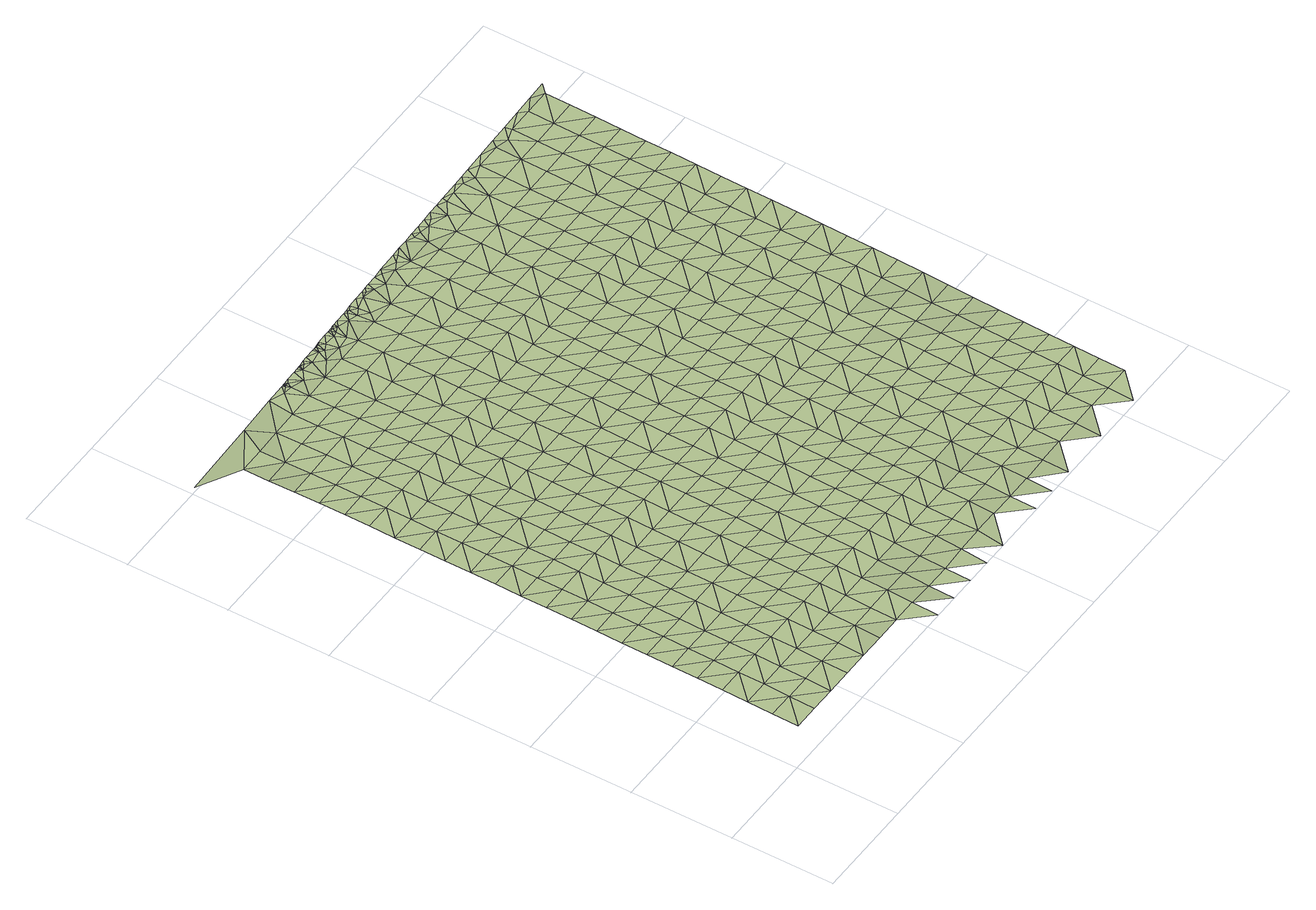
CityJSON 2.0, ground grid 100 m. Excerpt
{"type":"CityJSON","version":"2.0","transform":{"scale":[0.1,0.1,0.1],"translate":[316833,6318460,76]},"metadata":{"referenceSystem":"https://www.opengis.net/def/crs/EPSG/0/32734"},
"CityObjects":{
"terrain1":{"type":"TINRelief","geometry":[{"type":"CompositeSurface","lod":"1","boundaries":[[[0,1,2]],[[3,0,2]],[[1,4,2]],[[3,5,6]],[[2,7,3]],[[6,5,8]],[[3,7,5]],[[2,4,9]],[[10,8,11]],[[12,7,2]],[[11,8,5]],[[9,12,2]],[[10,13,14]],[[13,10,11]],[[5,7,15]],[[12,16,7]],[[14,17,18]],[[5,15,11]],[[17,14,13]],[[7,16,15]],[[19,18,20]],[[12,9,21]],[[22,13,11]],[[20,18,17]],[[16,12,21]],[[11,15,22]],[[9,23,21]],[[19,24,25]],[[17,13,26]],[[19,20,24]],[[26,13,22]],[[27,25,28]],[[16,29,15]],[[21,30,16]],[[31,20,17]],[[24,28,25]],[[15,29,22]],[[17,26,31]],[[16,30,29]],[[32,33,27]],[[21,23,34]],[[20,35,24]],[[32,27,28]],[[36,26,22]],[[20,31,35]],[[37,30,21]],[[36,22,29]],[[38,39,33]],[[40,28,24]],[[33,32,41]],[[34,37,21]],[[24,35,40]],[[39,38,42]],[[31,26,43]],[[26,36,44]],[[33,41,38]],[[29,30,45]],[[37,46,30]],[[32,28,47]],[[35,31,43]],[[40,48,28]],[[43,26,44]],[[29,45,36]],[[30,46,45]],[[42,49,50]],[[41,32,47]],[[42,38,51]],[[47,28,48]],[[52,40,35]],[[37,34,53]],[[36,54,44]],[[52,35,43]],[[42,51,49]],[[55,50,56]],[[41,57,38]],[[46,37,53]],[[36,45,54]],[[34,58,53]],[[48,40,59]],[[57,41,47]],[[60,55,56]],[[40,52,59]],[[50,49,56]],[[51,38,61]],[[62,43,44]],[[54,63,44]],[[46,64,45]],[[61,38,57]],[[53,65,46]],[[66,47,48]],[[43,62,52]],[[59,67,48]],[[62,44,63]],[[68,60,69]],[[49,51,70]],[[45,64,54]],[[56,71,60]],[[46,65,64]],[[47,66,57]],[[53,58,72]],[[70,51,61]],[[67,66,48]],[[68,69,73]],[[59,52,74]],[[69,60,71]],[[56,49,75]],[[63,54,76]],[[74,52,62]],[[61,57,77]],[[78,65,53]],[[75,49,70]],[[76,54,64]],[[79,73,80]],[[81,67,59]],[[57,66,77]],[[72,78,53]],[[82,71,56]],[[63,83,62]],[[80,73,69]],[[74,81,59]],[[75,82,56]],[[83,63,76]],[[79,84,85]],[[70,61,86]],[[64,65,87]],[[77,88,61]],[[78,89,65]],[[66,67,90]],[[91,74,62]],[[84,79,80]],[[81,92,67]],[[93,69,71]],[[86,75,70]],[[64,87,76]],[[82,94,71]],[[91,62,83]],[[86,61,88]],[[65,89,87]],[[95,85,96]],[[66,90,77]],[[90,67,92]],[[69,93,80]],[[78,72,97]],[[96,85,84]],[[72,98,99]],[[93,71,94]],[[81,74,100]],[[83,76,101]],[[74,91,102]],[[95,103,104]],[[82,75,105]],[[88,77,106]],[[89,78,97]],[[107,104,108]],[[75,86,109]],[[76,87,101]],[[72,99,97]],[[110,84,80]],[[92,81,100]],[[103,95,96]],[[90,106,77]],[[74,102,100]],[[94,82,105]],[[91,83,111]],[[80,93,110]],[[75,109,105]],[[88,112,86]],[[101,111,83]],[[96,84,113]],[[89,114,87]],[[115,104,103]],[[106,112,88]],[[97,116,89]],[[117,90,92]],[[113,84,110]],[[100,118,92]],[[93,94,119]],[[109,86,120]],[[102,91,121]],[[87,114,101]],[[105,122,94]],[[91,111,123]],[[89,116,114]],[[124,103,96]],[[90,117,106]],[[97,99,125]],[[112,120,86]],[[117,92,118]],[[115,108,104]],[[93,119,110]],[[102,121,100]],[[96,113,124]],[[126,125,99]],[[119,94,122]],[[91,123,121]],[[109,127,105]],[[111,101,128]],[[112,106,129]],[[130,116,97]],[[120,127,109]],[[128,101,114]],[[115,103,131]],[[132,113,110]],[[133,118,100]],[[103,124,134]],[[106,117,129]],[[125,130,97]],[[122,105,135]],[[123,111,136]],[[132,110,119]],[[100,121,133]],[[120,112,137]],[[127,135,105]],[[136,111,128]],[[103,134,131]],[[114,116,138]],[[129,137,112]],[[130,139,116]],[[131,108,115]],[[124,113,140]],[[117,118,141]],[[142,121,123]],[[113,132,143]],[[133,144,118]],[[145,119,122]],[[114,138,128]],[[135,146,122]],[[142,123,136]],[[116,139,138]],[[134,124,140]],[[120,147,127]],[[117,141,129]],[[130,125,148]],[[120,137,149]],[[140,113,143]],[[141,118,144]],[[119,145,132]],[[150,133,121]],[[125,151,148]],[[145,122,146]],[[136,128,152]],[[150,121,142]],[[120,149,147]],[[134,153,131]],[[135,127,154]],[[137,129,155]],[[139,130,156]],[[128,138,152]],[[132,157,143]],[[144,133,158]],[[153,134,140]],[[155,129,141]],[[148,156,130]],[[146,135,154]],[[132,145,157]],[[133,150,158]],[[127,147,154]],[[108,131,159]],[[149,137,160]],[[161,142,136]],[[152,162,136]],[[140,143,163]],[[138,139,164]],[[165,131,153]],[[160,137,155]],[[139,156,166]],[[167,141,144]],[[142,161,150]],[[157,163,143]],[[158,168,144]],[[161,136,162]],[[145,146,169]],[[147,149,170]],[[138,164,152]],[[154,171,146]],[[139,166,164]],[[165,159,131]],[[172,153,140]],[[141,167,155]],[[156,148,173]],[[170,149,160]],[[167,144,168]],[[145,169,157]],[[158,150,174]],[[140,163,172]],[[173,148,175]],[[169,146,171]],[[154,147,176]],[[162,152,177]],[[161,174,150]],[[178,165,153]],[[160,155,179]],[[156,180,166]],[[176,147,170]],[[177,152,164]],[[163,157,181]],[[182,168,158]],[[172,178,153]],[[155,167,179]],[[156,173,180]],[[183,171,154]],[[162,184,161]],[[181,157,169]],[[174,182,158]],[[159,165,185]],[[176,183,154]],[[184,162,177]],[[163,186,172]],[[170,160,187]],[[168,188,167]],[[164,166,189]],[[178,190,165]],[[179,191,160]],[[180,192,166]],[[190,185,165]],[[193,174,161]],[[186,163,181]],[[182,188,168]],[[194,169,171]],[[187,176,170]],[[164,189,177]],[[183,195,171]],[[193,161,184]],[[187,160,191]],[[166,192,189]],[[196,159,185]],[[178,172,197]],[[179,167,198]],[[180,173,199]],[[169,194,181]],[[174,200,182]],[[186,197,172]],[[188,198,167]],[[201,199,173]],[[194,171,195]],[[202,184,177]],[[203,185,190]],[[174,193,200]],[[196,185,204]],[[204,185,203]],[[205,190,178]],[[183,176,206]],[[207,191,179]],[[208,192,180]],[[176,187,209]],[[177,189,202]],[[204,210,196]],[[186,181,211]],[[188,182,212]],[[203,213,204]],[[204,214,210]],[[214,204,213]],[[205,178,197]],[[198,207,179]],[[199,208,180]],[[215,210,214]],[[216,215,214]],[[217,213,203]],[[214,218,216]],[[190,219,203]],[[213,220,214]],[[218,221,216]],[[218,214,220]],[[220,221,218]],[[220,213,217]],[[222,221,220]],[[195,183,206]],[[193,184,223]],[[220,217,222]],[[211,181,194]],[[182,200,212]],[[176,209,206]],[[219,217,203]],[[222,217,224]],[[187,191,225]],[[223,184,202]],[[224,217,219]],[[226,197,186]],[[198,188,227]],[[192,228,189]],[[190,229,219]],[[190,205,229]],[[207,225,191]],[[208,230,192]],[[201,231,199]],[[211,226,186]],[[212,227,188]],[[232,224,219]],[[194,195,233]],[[234,209,187]],[[235,200,193]],[[189,228,202]],[[206,236,195]],[[223,237,193]],[[192,230,228]],[[238,207,198]],[[225,234,187]],[[219,239,232]],[[205,197,240]],[[233,211,194]],[[200,235,212]],[[208,199,241]],[[229,239,219]],[[226,242,197]],[[238,198,227]],[[233,195,236]],[[193,237,235]],[[206,209,243]],[[244,223,202]],[[232,239,245]],[[229,205,240]],[[230,208,241]],[[234,243,209]],[[244,202,228]],[[240,197,242]],[[199,231,241]],[[246,245,239]],[[246,239,247]],[[248,225,207]],[[227,212,249]],[[250,239,229]],[[207,238,251]],[[239,252,247]],[[247,253,246]],[[226,211,254]],[[255,236,206]],[[237,223,256]],[[253,247,252]],[[239,250,252]],[[211,233,257]],[[235,249,212]],[[258,253,252]],[[225,248,234]],[[229,259,250]],[[243,255,206]],[[256,223,244]],[[207,251,248]],[[258,252,250]],[[242,226,254]],[[228,230,260]],[[240,261,229]],[[241,262,230]],[[211,257,254]],[[259,229,261]],[[258,250,263]],[[236,264,233]],[[238,227,265]],[[266,235,237]],[[249,267,227]],[[228,260,244]],[[255,264,236]],[[237,256,266]],[[230,262,260]],[[268,263,250]],[[259,268,250]],[[243,234,269]],[[251,238,265]],[[241,231,270]],[[234,248,271]],[[265,227,267]],[[272,240,242]],[[273,257,233]],[[254,274,242]],[[270,231,275]],[[276,263,268]],[[243,269,255]],[[249,235,277]],[[244,278,256]],[[279,268,259]],[[264,273,233]],[[235,266,280]],[[234,271,269]],[[281,259,261]],[[240,272,261]],[[251,282,248]],[[283,262,241]],[[284,276,268]],[[244,260,278]],[[272,242,274]],[[279,259,281]],[[285,284,268]],[[285,268,279]],[[254,257,286]],[[267,249,277]],[[282,251,265]],[[270,283,241]],[[235,280,277]],[[285,287,284]],[[288,285,279]],[[264,255,289]],[[266,256,290]],[[288,287,285]],[[273,286,257]],[[288,279,291]],[[279,281,291]],[[288,292,287]],[[271,248,293]],[[255,269,289]],[[256,278,290]],[[292,288,291]],[[294,281,261]],[[295,274,254]],[[260,262,296]],[[261,272,294]],[[293,248,282]],[[283,297,262]],[[273,264,298]],[[299,265,267]],[[300,280,266]],[[301,291,281]],[[302,292,291]],[[286,295,254]],[[277,303,267]],[[271,304,269]],[[260,296,278]],[[289,298,264]],[[290,300,266]],[[262,297,296]],[[302,291,301]],[[301,281,305]],[[305,281,294]],[[272,274,306]],[[265,299,282]],[[304,271,293]],[[303,299,267]],[[277,280,307]],[[283,270,308]],[[295,306,274]],[[270,309,310]],[[301,311,302]],[[286,273,312]],[[269,313,289]],[[278,314,290]],[[301,305,315]],[[273,298,316]],[[300,307,280]],[[301,317,311]],[[317,301,315]],[[294,272,318]],[[293,282,319]],[[297,283,308]],[[313,269,304]],[[314,278,296]],[[270,310,308]],[[320,315,305]],[[321,311,317]],[[322,317,315]],[[286,312,295]],[[323,303,277]],[[306,318,272]],[[282,299,319]],[[273,316,312]],[[322,321,317]],[[305,294,324]],[[315,320,322]],[[298,289,325]],[[326,300,290]],[[322,327,321]],[[307,323,277]],[[320,327,322]],[[324,320,305]],[[328,327,320]],[[325,289,313]],[[290,314,326]],[[329,306,295]],[[330,304,293]],[[331,296,297]],[[328,320,332]],[[318,333,294]],[[319,334,293]],[[308,335,297]],[[294,333,324]],[[298,336,316]],[[299,303,337]],[[332,320,324]],[[295,312,329]],[[323,338,303]],[[304,330,313]],[[300,339,307]],[[314,296,331]],[[298,325,336]],[[300,326,340]],[[330,293,334]],[[297,335,331]],[[318,306,341]],[[299,337,319]],[[308,310,342]],[[337,303,338]],[[343,332,324]],[[341,306,329]],[[344,342,310]],[[300,340,339]],[[324,333,345]],[[316,346,312]],[[325,313,347]],[[323,307,348]],[[314,349,326]],[[324,350,343]],[[350,324,345]],[[336,351,316]],[[352,333,318]],[[334,319,353]],[[354,335,308]],[[330,347,313]],[[331,349,314]],[[355,345,333]],[[350,356,343]],[[350,345,357]],[[312,346,329]],[[338,323,348]],[[356,350,357]],[[318,341,352]],[[353,319,337]],[[342,354,308]],[[316,351,346]],[[307,339,348]],[[358,357,345]],[[355,358,345]],[[336,325,359]],[[340,326,360]],[[357,361,356]],[[357,358,361]],[[334,362,330]],[[331,335,363]],[[333,364,355]],[[347,359,325]],[[349,360,326]],[[365,341,329]],[[333,352,364]],[[362,334,353]],[[335,354,363]],[[366,361,358]],[[355,367,358]],[[368,351,336]],[[369,337,338]],[[339,340,370]],[[342,344,371]],[[365,329,346]],[[348,372,338]],[[373,347,330]],[[359,368,336]],[[340,360,370]],[[367,366,358]],[[367,355,364]],[[337,369,353]],[[349,331,374]],[[354,342,371]],[[373,330,362]],[[331,363,375]],[[369,338,372]],[[352,341,376]],[[348,339,377]],[[341,365,378]],[[346,351,379]],[[347,380,359]],[[360,349,374]],[[381,366,367]],[[368,382,351]],[[377,339,370]],[[331,375,374]],[[364,352,376]],[[362,353,383]],[[380,347,373]],[[376,341,378]],[[384,367,364]],[[385,381,367]],[[346,379,365]],[[386,372,348]],[[363,354,387]],[[353,369,383]],[[371,388,354]],[[351,382,379]],[[367,384,385]],[[368,359,389]],[[385,390,381]],[[377,386,348]],[[384,390,385]],[[373,362,391]],[[370,360,392]],[[375,363,387]],[[364,393,384]],[[359,380,389]],[[374,394,360]],[[387,354,388]],[[365,395,378]],[[384,396,390]],[[376,397,364]],[[383,391,362]],[[393,364,397]],[[382,368,398]],[[369,372,399]],[[392,377,370]],[[365,379,395]],[[386,400,372]],[[392,360,394]],[[393,396,384]],[[375,401,374]],[[389,398,368]],[[380,373,402]],[[369,399,383]],[[403,388,371]],[[373,391,404]],[[401,375,387]],[[399,372,400]],[[405,396,393]],[[406,376,378]],[[395,407,378]],[[408,403,371]],[[409,379,382]],[[380,402,389]],[[386,377,410]],[[394,374,411]],[[382,398,412]],[[377,392,413]],[[373,404,402]],[[414,405,393]],[[376,406,397]],[[391,383,415]],[[416,393,397]],[[411,374,401]],[[406,378,407]],[[379,409,395]],[[400,386,410]],[[417,387,388]],[[416,414,393]],[[415,383,399]],[[403,418,388]],[[382,412,409]],[[377,413,410]],[[414,419,405]],[[398,389,420]],[[394,421,392]],[[404,391,422]],[[387,417,401]],[[419,414,416]],[[420,389,402]],[[421,394,411]],[[417,388,418]],[[407,395,423]],[[397,424,416]],[[397,406,424]],[[422,391,415]],[[412,398,425]],[[426,399,400]],[[413,392,427]],[[403,408,428]],[[423,395,409]],[[410,429,400]],[[416,430,419]],[[431,411,401]],[[425,398,420]],[[427,392,421]],[[407,432,406]],[[433,402,404]],[[399,426,415]],[[418,403,428]],[[404,422,434]],[[401,417,431]],[[426,400,429]],[[419,430,435]],[[416,436,430]],[[436,416,424]],[[412,437,409]],[[413,438,410]],[[432,407,423]],[[402,433,420]],[[421,411,439]],[[437,412,425]],[[438,413,427]],[[404,434,433]],[[406,440,424]],[[422,415,441]],[[442,430,436]],[[435,430,442]],[[439,411,431]],[[429,410,443]],[[417,418,444]],[[440,406,432]],[[415,426,441]],[[428,445,418]],[[423,409,446]],[[425,420,447]],[[448,427,421]],[[436,449,442]],[[409,437,450]],[[443,410,438]],[[451,436,424]],[[449,435,442]],[[422,452,434]],[[417,444,431]],[[420,433,447]],[[421,439,448]],[[444,418,445]],[[432,423,446]],[[429,453,426]],[[424,440,451]],[[422,441,452]],[[409,450,446]],[[454,449,436]],[[453,429,443]],[[437,425,455]],[[433,434,456]],[[438,427,457]],[[458,439,431]],[[447,459,425]],[[427,448,460]],[[451,461,436]],[[436,461,454]],[[426,462,441]],[[445,428,463]],[[452,456,434]],[[458,431,444]],[[440,432,464]],[[450,437,455]],[[443,438,457]],[[446,465,432]],[[462,426,453]],[[466,463,428]],[[459,455,425]],[[427,460,457]],[[447,433,467]],[[440,464,451]],[[441,468,452]],[[448,439,469]],[[456,467,433]],[[439,458,470]],[[432,465,464]],[[454,461,471]],[[450,472,446]],[[443,473,453]],[[474,444,445]],[[471,475,454]],[[441,462,468]],[[463,476,445]],[[477,459,447]],[[460,448,469]],[[461,478,471]],[[455,472,450]],[[473,443,457]],[[469,439,470]],[[461,451,479]],[[478,475,471]],[[480,456,452]],[[444,474,458]],[[467,477,447]],[[474,445,476]],[[465,446,481]],[[451,464,479]],[[452,468,480]],[[478,461,482]],[[483,475,478]],[[453,484,462]],[[460,485,457]],[[463,466,486]],[[472,481,446]],[[473,487,453]],[[482,461,479]],[[488,455,459]],[[458,489,470]],[[477,490,459]],[[485,460,469]],[[482,483,478]],[[456,491,467]],[[468,462,484]],[[476,463,486]],[[456,480,492]],[[458,474,489]],[[453,487,484]],[[493,464,465]],[[455,488,472]],[[494,473,457]],[[481,495,465]],[[488,459,490]],[[482,496,483]],[[469,470,497]],[[494,457,485]],[[456,492,491]],[[464,493,479]],[[477,467,498]],[[468,499,480]],[[496,482,500]],[[489,497,470]],[[465,495,493]],[[501,482,479]],[[481,472,502]],[[487,473,503]],[[474,476,504]],[[484,499,468]],[[486,505,476]],[[500,482,501]],[[490,477,498]],[[506,485,469]],[[472,488,502]],[[473,494,503]],[[467,491,498]],[[500,507,496]],[[492,480,508]],[[474,504,489]],[[469,497,506]],[[504,476,505]],[[501,507,500]],[[495,481,509]],[[479,510,501]],[[493,510,479]],[[499,508,480]],[[484,487,511]],[[512,494,485]],[[502,509,481]],[[503,513,487]],[[488,490,514]],[[491,492,515]],[[497,489,516]],[[517,507,501]],[[498,518,490]],[[506,512,485]],[[519,493,495]],[[492,508,515]],[[516,489,504]],[[487,513,511]],[[488,514,502]],[[499,484,520]],[[503,494,521]],[[495,509,519]],[[514,490,518]],[[522,501,510]],[[517,501,522]],[[498,491,523]],[[497,524,506]],[[512,521,494]],[[508,499,520]],[[523,491,515]],[[524,497,516]],[[484,511,520]],[[522,525,517]],[[510,493,526]],[[509,502,527]],[[528,513,503]],[[493,519,529]],[[530,518,498]],[[512,506,531]],[[532,522,510]],[[527,502,514]],[[521,528,503]],[[523,530,498]],[[524,531,506]],[[493,529,526]],[[522,532,525]],[[509,533,519]],[[515,508,534]],[[520,535,508]],[[510,526,532]],[[511,513,536]],[[537,521,512]],[[533,509,527]],[[528,538,513]],[[539,514,518]],[[534,523,515]],[[530,540,518]],[[537,512,531]],[[534,508,535]],[[525,532,541]],[[529,519,542]],[[511,536,520]],[[513,538,536]],[[514,539,527]],[[542,519,533]],[[539,518,540]],[[543,532,526]],[[528,521,544]],[[521,537,545]],[[543,541,532]],[[529,546,526]],[[530,523,547]],[[548,535,520]],[[523,534,549]],[[550,533,527]],[[538,528,544]],[[546,529,542]],[[548,520,536]],[[521,545,544]],[[526,551,543]],[[540,530,547]],[[543,552,541]],[[527,539,550]],[[523,549,547]],[[535,553,534]],[[551,552,543]],[[542,533,554]],[[526,555,551]],[[555,526,546]],[[548,553,535]],[[536,538,556]],[[554,533,550]],[[544,557,538]],[[539,540,558]],[[559,549,534]],[[552,551,560]],[[547,561,540]],[[562,546,542]],[[556,548,536]],[[553,559,534]],[[538,557,556]],[[539,558,550]],[[542,554,562]],[[558,540,561]],[[560,551,563]],[[555,563,551]],[[547,549,564]],[[559,564,549]],[[555,546,565]],[[566,554,550]],[[553,548,567]],[[546,562,568]],[[548,556,569]],[[570,561,547]],[[563,571,560]],[[566,550,558]],[[563,555,565]],[[559,553,567]],[[564,570,547]],[[546,568,565]],[[548,569,567]],[[562,554,572]],[[554,566,573]],[[574,558,561]],[[570,575,561]],[[576,571,563]],[[568,562,572]],[[559,577,564]],[[576,563,565]],[[567,578,559]],[[572,554,573]],[[558,574,566]],[[574,561,575]],[[559,578,577]],[[568,579,565]],[[570,564,580]],[[571,576,581]],[[566,582,573]],[[579,568,572]],[[575,570,580]],[[565,583,576]],[[566,574,582]],[[564,577,580]],[[572,573,584]],[[581,576,583]],[[585,565,579]],[[583,565,585]],[[582,584,573]],[[574,575,586]],[[580,587,575]],[[588,579,572]],[[581,583,589]],[[574,586,582]],[[572,584,588]],[[586,575,587]],[[585,590,583]],[[590,589,583]],[[591,585,579]],[[584,582,592]],[[588,591,579]],[[592,582,586]],[[590,585,593]],[[584,594,588]],[[591,593,585]],[[590,595,589]],[[594,584,592]],[[591,588,596]],[[593,597,590]],[[595,590,597]],[[594,596,588]],[[598,593,591]],[[598,591,596]],[[595,597,599]],[[597,593,600]],[[593,598,601]],[[593,601,600]],[[599,597,600]],[[600,602,599]]]}]}
},
"vertices":[
[409,505,26],[409,255,18],[659,505,28],[409,755,34],[659,255,19],[659,1005,42],[409,1005,40],[659,755,36],[409,1255,45],[909,255,20],[409,1505,50],[659,1255,48],[909,505,29],[659,1505,53],[409,1755,55],[909,1005,44],[909,755,37],[659,1755,58],[409,2005,59],[409,2255,64],[659,2005,63],[1159,505,30],[909,1255,50],[1159,255,20],[659,2255,68],[409,2505,68],[909,1505,55],[409,2755,72],[659,2505,73],[1159,1005,45],[1159,755,39],[909,1755,61],[659,2755,76],[409,3005,75],[1409,255,20],[909,2005,66],[1159,1255,51],[1409,505,31],[659,3255,83],[409,3255,78],[909,2255,72],[659,3005,80],[409,3505,81],[1159,1755,63],[1159,1505,58],[1409,1005,48],[1409,755,41],[909,2755,81],[909,2505,77],[659,3755,88],[409,3755,82],[659,3505,86],[1159,2005,69],[1659,505,33],[1409,1255,54],[409,4005,84],[659,4005,90],[909,3005,85],[1659,255,21],[1159,2255,75],[409,4255,86],[909,3255,88],[1409,1755,66],[1409,1505,60],[1659,1005,49],[1659,755,43],[1159,2755,85],[1159,2505,81],[409,4505,89],[659,4505,95],[909,3505,92],[659,4255,92],[1909,255,23],[409,4755,92],[1409,2005,72],[909,3755,95],[1659,1255,55],[1159,3005,89],[1909,505,34],[409,5005,91],[659,4755,99],[1409,2255,78],[909,4005,97],[1659,1505,62],[659,5005,100],[409,5255,88],[1159,3505,97],[1909,1005,50],[1159,3255,93],[1909,755,43],[1409,2755,90],[1659,1755,68],[1409,2505,84],[909,4505,101],[909,4255,99],[409,5505,83],[659,5255,99],[2159,505,34],[2159,5,12],[2159,255,23],[1659,2255,81],[1909,1255,57],[1659,2005,75],[659,5505,95],[409,5755,84],[1159,4005,103],[1409,3005,94],[4,5980,89],[787,5995,99],[1159,3755,101],[909,4755,105],[1909,1505,64],[1409,3255,99],[909,5005,108],[2159,1005,51],[659,5755,90],[2159,755,44],[1659,2755,94],[1659,2505,88],[1159,4505,108],[1409,3505,103],[1909,2005,78],[1159,4255,106],[1909,1755,71],[909,5255,108],[2409,255,10],[2409,5,5],[1409,3755,107],[2159,1255,58],[1659,3005,100],[2409,505,27],[909,5755,101],[1159,4755,111],[1909,2255,85],[909,5505,105],[1409,4005,110],[2159,1505,65],[1659,3255,104],[2409,1005,53],[2409,755,44],[1159,5255,114],[1909,2755,98],[2159,1755,73],[1159,5005,113],[1909,2505,91],[1409,4505,115],[1409,4255,113],[1659,3755,113],[2659,255,9],[1659,3505,109],[2159,2005,81],[2659,5,4],[2409,1255,60],[1159,5505,112],[1659,4005,117],[1909,3005,104],[2659,505,24],[1409,4755,118],[2159,2255,88],[1178,6002,119],[1909,3255,109],[2409,1755,75],[2409,1505,67],[1409,5005,120],[2659,1005,52],[1159,5755,110],[2659,755,42],[2159,2755,102],[2159,2505,95],[1659,4505,122],[1909,3505,114],[1659,4255,120],[1409,5255,122],[2909,255,34],[2409,2005,83],[2909,5,1],[1909,3755,119],[2659,1255,61],[1409,5505,121],[2159,3005,108],[2909,505,48],[1659,4755,125],[2409,2255,91],[1909,4005,123],[2659,1505,69],[1323,5945,119],[1659,5005,128],[2159,3505,120],[2409,2505,98],[2909,1005,53],[1409,5755,120],[2159,3255,114],[2909,755,47],[2659,1755,78],[1909,4505,129],[1909,4255,126],[1374,6006,119],[1659,5255,130],[2409,2755,106],[3159,255,41],[2659,2005,86],[3159,5,0],[2909,1255,62],[1413,5934,120],[1392,5983,119],[1659,5505,130],[2159,4005,128],[2409,3005,112],[3159,505,41],[2159,3755,124],[1398,6006,119],[1909,4755,132],[2659,2255,94],[1411,5985,119],[1406,6002,119],[1404,6006,119],[1407,6006,119],[1429,5982,129],[1409,6005,119],[1532,5887,130],[1414,6003,119],[1410,6006,119],[1423,6007,119],[2909,1505,72],[1472,6007,129],[2409,3255,118],[1909,5005,135],[2659,2505,102],[3159,1005,56],[1659,5755,130],[3159,755,48],[3409,255,34],[1570,6009,129],[2159,4505,135],[2409,3505,124],[2909,2005,90],[2159,4255,132],[2909,1755,81],[2659,2755,109],[1635,5963,129],[1909,5505,139],[3409,505,48],[1909,5255,137],[2409,3755,129],[3159,1255,65],[1618,6010,129],[1643,6011,129],[1659,6005,129],[2659,3255,122],[2909,2255,98],[1742,5939,140],[2659,3005,116],[1681,5986,140],[1667,6011,129],[2159,5005,142],[2409,4005,134],[3159,1505,75],[2159,4755,138],[1716,6012,140],[1828,5854,140],[3409,1005,62],[1909,5755,140],[3409,755,55],[1765,6013,140],[2409,4255,138],[2909,2755,114],[3159,1755,84],[2909,2505,106],[1876,5964,140],[2659,3755,134],[3659,255,30],[2659,3505,128],[2159,5505,148],[2409,4505,142],[2159,5255,145],[3659,5,23],[1863,6015,140],[3159,2255,102],[3409,1255,62],[1921,5931,140],[3159,2005,93],[2000,5837,150],[2909,3005,120],[3659,505,40],[1888,6015,140],[1909,6005,140],[2409,4755,146],[1912,6016,140],[1937,6004,151],[2659,4005,139],[3409,1505,71],[1977,5957,151],[1961,6017,151],[2909,3255,127],[2159,5755,150],[2409,5005,150],[3659,1005,57],[3659,755,45],[2659,4255,144],[3159,2755,117],[3409,1755,80],[2090,5947,151],[2059,6019,151],[3159,2505,110],[2909,3505,133],[2136,5855,150],[2409,5255,153],[3409,2005,89],[3909,505,45],[3909,5,21],[3909,255,34],[2108,6019,151],[2659,4755,153],[2909,3755,138],[3659,1255,67],[2140,5958,151],[2659,4505,148],[2133,6008,151],[2409,5505,157],[3159,3005,124],[2194,5980,161],[2157,6020,151],[2159,6005,151],[3409,2255,97],[2310,5947,161],[2909,4005,143],[3659,1505,76],[2181,6021,161],[2206,6021,161],[2659,5005,157],[3159,3505,131],[3909,1005,62],[2255,6022,161],[2409,5755,160],[3159,3255,124],[3909,755,53],[2909,4255,149],[3409,2755,114],[3409,2505,106],[3659,2005,94],[3659,1755,85],[2659,5255,161],[4159,255,44],[2353,6024,161],[4159,5,36],[2396,5918,160],[2909,4755,159],[3159,3755,136],[3659,2255,102],[3909,1255,72],[2377,6004,161],[2909,4505,154],[2659,5505,166],[3409,3005,121],[4159,505,52],[2476,5842,169],[2401,6025,161],[2409,6005,161],[2463,5952,171],[3159,4005,142],[3909,1505,81],[2450,6026,171],[3409,3255,128],[4159,755,58],[2659,5755,169],[2909,5005,164],[2548,6028,171],[2598,5988,171],[3159,4255,148],[3659,2755,118],[3909,1755,90],[4409,255,52],[3659,2505,110],[3409,3505,134],[4159,1255,76],[4159,1005,66],[2909,5505,169],[3909,2005,98],[2909,5255,164],[3159,4755,159],[3409,3755,140],[2646,6030,171],[3159,4505,154],[3659,3005,126],[2721,5957,178],[2659,6005,171],[3909,2255,107],[4409,755,64],[4409,505,58],[3409,4005,146],[2695,6030,178],[3659,3255,132],[4159,1755,95],[2832,5915,174],[4159,1505,85],[3159,5005,165],[2744,6031,178],[2909,5755,174],[3409,4255,152],[3909,2755,123],[3909,2505,115],[4409,1005,71],[3659,3755,145],[4659,255,58],[3659,3505,138],[2842,6033,178],[3159,5505,176],[3159,5255,171],[4659,5,46],[3409,4755,164],[4159,2255,112],[4409,1255,80],[3409,4505,158],[4159,2005,103],[2909,6005,178],[3909,3005,130],[3007,5938,182],[4659,755,68],[4659,505,64],[2940,6035,187],[3659,4005,151],[4409,1505,89],[3909,3255,137],[3409,5005,170],[3159,5755,182],[3659,4255,157],[4159,2755,128],[4409,1755,99],[4909,255,61],[4159,2505,120],[3081,5975,187],[4659,1005,75],[3409,5255,176],[3909,3755,149],[3909,3505,143],[3136,6039,187],[3162,5880,182],[3659,4505,163],[4409,2005,108],[4659,1255,84],[3409,5505,182],[4159,3005,135],[3159,6005,187],[4409,2255,117],[4909,755,71],[4909,505,65],[3659,5005,175],[3909,4005,156],[4659,1505,93],[3233,6041,194],[3659,4755,169],[3409,5755,188],[4159,3255,142],[4409,2505,125],[3331,6042,194],[3909,4505,168],[4159,3505,149],[4659,2005,113],[4909,1005,79],[3909,4255,162],[4659,1755,103],[3427,5880,194],[4409,2755,133],[5159,255,60],[3659,5505,187],[3659,5255,181],[5159,5,50],[4159,3755,155],[4409,3005,140],[4909,1505,97],[4909,1255,87],[3409,6005,194],[3909,4755,174],[4659,2255,123],[5159,755,73],[3429,6044,200],[5159,505,66],[4159,4005,161],[3479,5995,200],[3659,5755,194],[4409,3255,147],[3909,5005,180],[3577,5975,200],[3527,6046,200],[4659,2755,139],[4909,1755,107],[5409,255,58],[4659,2505,131],[4159,4505,173],[5159,1005,81],[4159,4255,167],[4409,3755,160],[4409,3505,154],[3909,5505,191],[4909,2005,118],[3909,5255,186],[3625,6048,200],[5159,1255,90],[4409,4005,166],[4659,3005,145],[3659,6005,200],[3774,5911,198],[4159,4755,179],[4909,2255,128],[5409,755,76],[5409,505,65],[5159,1505,100],[3723,6050,205],[4659,3255,153],[4159,5005,185],[3909,5755,198],[4909,2755,145],[5159,1755,112],[4909,2505,138],[4409,4505,177],[4659,3505,159],[5409,1005,83],[3821,6052,205],[4409,4255,172],[4159,5255,191],[4909,3005,151],[5159,2005,123],[3909,6005,205],[4659,3755,166],[5409,1255,92],[3919,6054,205],[4159,5755,202],[4409,4755,183],[5159,2255,135],[4159,5505,196],[4659,4005,172],[5409,1505,102],[4017,6010,208],[4409,5005,189],[4909,3505,165],[4909,3255,158],[5159,2755,151],[5409,1755,114],[5159,2505,145],[4659,4505,182],[4659,4255,177],[4114,6057,208],[4409,5255,195],[4159,6005,208],[5409,2255,139],[5409,2005,127],[4409,5505,200],[4909,4005,177],[5159,3005,157],[4909,3755,172],[4659,4755,188],[4263,5957,212],[4212,6059,212],[5159,3255,165],[4659,5005,194],[4409,5755,206],[5409,2755,157],[5409,2505,149],[4909,4505,188],[5159,3505,172],[4310,6061,212],[4909,4255,183],[4659,5255,199],[4409,6005,212],[5159,3755,178],[4659,5755,211],[4909,4755,193],[5409,3255,171],[4659,5505,205],[5409,3005,163],[5159,4005,184],[4506,6065,216],[4909,5255,204],[4909,5005,199],[5159,4505,194],[5159,4255,189],[4659,6005,216],[5409,3755,185],[5409,3505,178],[4909,5505,210],[5409,4005,190],[4702,6068,221],[5159,4755,200],[4784,5968,221],[5159,5005,205],[4909,5755,215],[5409,4505,201],[5409,4255,196],[5159,5255,210],[4897,6072,221],[4909,6005,221],[5159,5505,215],[5409,4755,206],[5159,5755,221],[5409,5005,211],[5093,6076,226],[5409,5255,216],[5159,6005,226],[5409,5505,221],[5289,6079,232],[5409,6005,232],[5409,5755,227],[5485,6083,238]
]}
